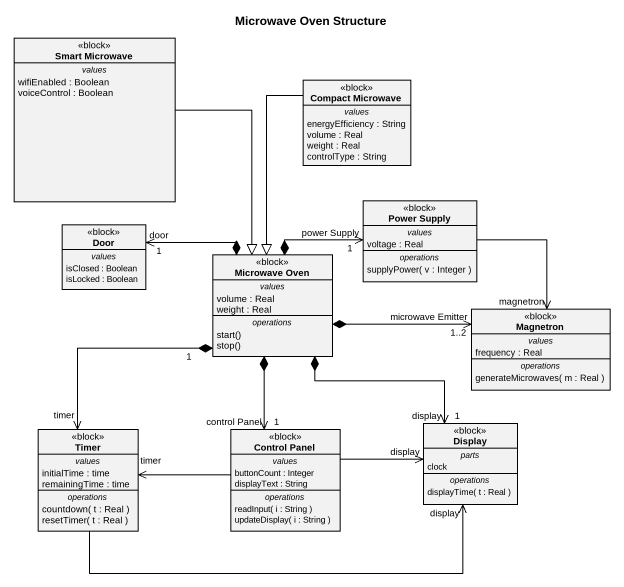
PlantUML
@startuml
title Microwave Oven Structure
hide circle
hide empty members
class "Smart Microwave" as Smart_Microwave <<block>> {
  -- values --
  wifiEnabled : Boolean
  voiceControl : Boolean
}
class "Compact Microwave" as Compact_Microwave <<block>> {
  -- values --
  energyEfficiency : String
  volume : Real
  weight : Real
  controlType : String
}
class "Power Supply" as Power_Supply <<block>> {
  -- values --
  voltage : Real
  -- operations --
  supplyPower( v : Integer )
}
class Door <<block>> {
  -- values --
  isClosed : Boolean
  isLocked : Boolean
}
class "Microwave Oven" as Microwave_Oven <<block>> {
  -- values --
  volume : Real
  weight : Real
  -- operations --
  start()
  stop()
}
class Magnetron <<block>> {
  -- values --
  frequency : Real
  -- operations --
  generateMicrowaves( m : Real )
}
class Timer <<block>> {
  -- values --
  initialTime : time
  remainingTime : time
  -- operations --
  countdown( t : Real )
  resetTimer( t : Real )
}
class "Control Panel" as Control_Panel <<block>> {
  -- values --
  buttonCount : Integer
  displayText : String
  -- operations --
  readInput( i : String )
  updateDisplay( i : String )
}
class Display <<block>> {
  -- parts --
  clock
  -- operations --
  displayTime( t : Real )
}
Smart_Microwave --|> Microwave_Oven
Compact_Microwave --|> Microwave_Oven
Power_Supply --> "magnetron" Magnetron
Microwave_Oven *-right-> "power Supply\n1" Power_Supply
Microwave_Oven *-left-> "door\n1" Door
Microwave_Oven *-right-> "microwave Emitter\n1..2" Magnetron
Microwave_Oven "1" *--> "timer" Timer
Microwave_Oven *--> "control Panel\n1" Control_Panel
Microwave_Oven *--> "display\n1" Display
Timer -right-> "display" Display
Control_Panel -left-> "timer" Timer
Control_Panel -right-> "display" Display
@enduml
